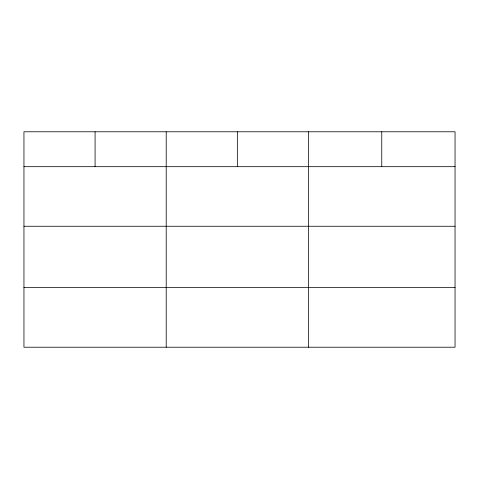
<?xml version="1.0" encoding="UTF-8"?>
<svg xmlns="http://www.w3.org/2000/svg" width="479" height="479" viewBox="0 0 479 479"><rect width="100%" height="100%" fill="white"/><g stroke="black" fill="none" stroke-linecap="round" stroke-linejoin="round"><path stroke-width="0.72" d="M455.05 226.256L455.05 131.779L23.95 131.779L23.95 347.221L455.05 347.221L455.05 226.256L23.95 226.256M23.95 166.68L455.05 166.68M23.95 287.645L455.05 287.645M381.763 131.779L381.763 166.68M308.476 131.779L308.476 347.221M237.344 131.779L237.344 166.68M166.213 131.779L166.213 347.221M95.082 131.779L95.082 166.68"/></g></svg>
